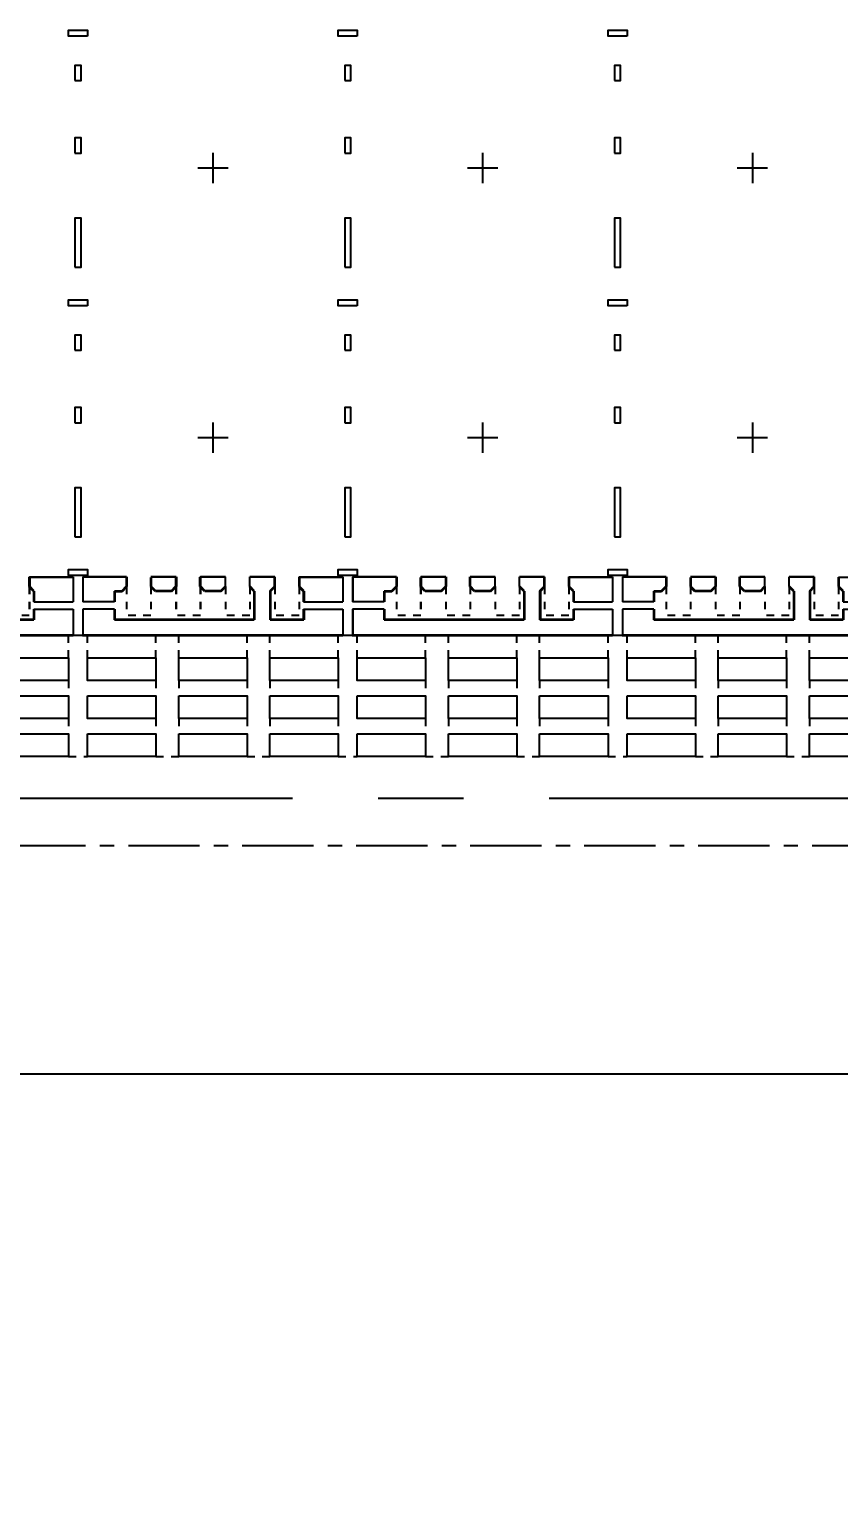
# Model space of a CAD drawing. Extents: x -251 to -90, y -161 to -25.
# Drawn here: x -210.83 to -200.18, y -112.82 to -93.5 of the extents above; entities that cross this region are included whole.
import ezdxf

# ---------------------------------------------------------------- set-up
doc = ezdxf.new("R2010")
doc.units = 0
doc.header["$LTSCALE"] = 0.15
doc.header["$MEASUREMENT"] = 0
doc.header["$PDSIZE"] = 0.2
doc.linetypes.add('CENTER', pattern=[2, 1.25, -0.25, 0.25, -0.25])
doc.linetypes.add('HIDDEN', pattern=[9.525, 6.35, -3.175])
for name, color, linetype in [('1', 7, 'Continuous'), ('1D', 4, 'Continuous'), ('2D', 4, 'Continuous'), ('3', 7, 'Continuous'), ('HATCH', 4, 'Continuous'), ('Ribbon', 4, 'Continuous')]:
    doc.layers.add(name, color=color, linetype=linetype)
doc.layers.add('实线', color=7, linetype='Continuous', lineweight=35)
doc.styles.add('SIMPLEX', font='SIMPLEX')
doc.dimstyles.new('0.1', dxfattribs={"dimtxt": 0.1, "dimasz": 0.1, "dimexe": 0.03, "dimexo": 0.03, "dimgap": 0.03, "dimtad": 0, "dimdec": 3, "dimzin": 1, "dimdsep": 46, "dimtxsty": 'SIMPLEX', "dimcen": 0, "dimclrd": 256, "dimclre": 256, "dimclrt": 256, "dimadec": 0, "dimazin": 1, "dimtm": 1.25, "dimtfac": 1, "dimtdec": 3, "dimtmove": 0, "dimatfit": 0, "dimfxl": 1, "dimtolj": 1, "dimtzin": 0, "dimlwd": -1, "dimlwe": -1, "dimarcsym": 1})
doc.dimstyles.new('1.0', dxfattribs={"dimtxt": 1, "dimasz": 1, "dimexe": 0.3, "dimexo": 0.3, "dimgap": 0.3, "dimtad": 0, "dimdec": 3, "dimzin": 1, "dimdsep": 46, "dimtxsty": 'SIMPLEX', "dimcen": 0, "dimclrd": 256, "dimclre": 256, "dimclrt": 256, "dimadec": 0, "dimazin": 1, "dimtm": 1.25, "dimtfac": 1, "dimtdec": 3, "dimtmove": 0, "dimatfit": 0, "dimfxl": 1, "dimtolj": 1, "dimtzin": 0, "dimlwd": -1, "dimlwe": -1, "dimarcsym": 1})

# ---------------------------------------------------------------- blocks, each defined once
blk = doc.blocks.new('*D1')
at = {"layer": '1D', "transparency": 16777216}
for p, q in [((420.725, -778.438), (420.725, -793.163)), ((539.175, -778.413), (539.175, -793.163)), ((421.725, -793.133), (473.903, -793.133)), ((538.175, -793.133), (489.725, -793.133))]:
    blk.add_line(p, q, dxfattribs=at)
for points in [[(421.725, -792.967), (421.725, -793.3), (420.725, -793.133)], [(538.175, -792.967), (538.175, -793.3), (539.175, -793.133)]]:
    blk.add_solid(points, dxfattribs=at)
at = {"layer": 'Defpoints', "color": 0, "transparency": 16777216}
for p in [(420.725, -778.408), (539.175, -778.383), (539.175, -793.133)]:
    blk.add_point(p, dxfattribs=at)
at = {"layer": '1D', "transparency": 16777216, "insert": (481.814, -793.133), "char_height": 1, "attachment_point": 5, "style": 'SIMPLEX'}
blk.add_mtext('\\A1;118.450 (MOLD LINE)', dxfattribs=at)
blk = doc.blocks.new('*D21')
at = {"layer": '2D', "transparency": 16777216}
blk.add_line((426.95, -781.189), (426.95, -786.425), dxfattribs=at)
at = {"layer": 'Defpoints', "color": 0, "transparency": 16777216}
for p in [(479.95, -747.008), (426.95, -780.889), (426.95, -786.425)]:
    blk.add_point(p, dxfattribs=at)
at = {"layer": '2D', "transparency": 16777216, "insert": (426.95, -789.202), "char_height": 1, "attachment_point": 5, "rotation": 90, "style": 'SIMPLEX'}
blk.add_mtext('\\A1;53.000', dxfattribs=at)
blk = doc.blocks.new('*D22')
at = {"layer": '2D', "transparency": 16777216}
for p, q in [((427.45, -781.189), (427.45, -782.889)), ((427.45, -782.889), (428.541, -784.486)), ((428.541, -784.486), (428.541, -786.486))]:
    blk.add_line(p, q, dxfattribs=at)
at = {"layer": 'Defpoints', "color": 0, "transparency": 16777216}
for p in [(479.95, -747.008), (427.45, -780.889), (428.541, -786.486)]:
    blk.add_point(p, dxfattribs=at)
at = {"layer": '2D', "transparency": 16777216, "insert": (428.541, -789.262), "char_height": 1, "attachment_point": 5, "rotation": 90, "style": 'SIMPLEX'}
blk.add_mtext('\\A1;52.500', dxfattribs=at)
blk = doc.blocks.new('103')
at = {"layer": 'HATCH'}
for p, q in [((0, 0.2), (0, -0.2)), ((-0.2, 0), (0.2, 0))]:
    blk.add_line(p, q, dxfattribs=at)
blk = doc.blocks.new('*U33')
at = {"layer": 'HATCH'}
blk.add_blockref('103', (0, 0), dxfattribs=at)
blk = doc.blocks.new('*U34')
at = {"layer": '1', "color": 0, "linetype": 'ByBlock', "lineweight": -2, "transparency": 16777216}
for p in [(14.2, 3.55), (17.75, 3.55), (21.3, 3.55), (14.2, 0), (17.75, 0), (21.3, 0)]:
    blk.add_blockref('*U33', p, dxfattribs=at)
blk = doc.blocks.new('*U38')
at = {"layer": 'HATCH'}
blk.add_lwpolyline([(-0.125, 0.04), (0.125, 0.04), (0.125, -0.04), (-0.125, -0.04)], close=True, dxfattribs=at)
blk = doc.blocks.new('*U39')
at = {"layer": '1', "color": 0, "linetype": 'ByBlock', "lineweight": -2, "transparency": 16777216}
blk.add_blockref('*U38', (0, 0), dxfattribs=at)
blk = doc.blocks.new('*U36')
at = {"layer": '1', "rotation": 180}
blk.add_blockref('*U39', (0, 0), dxfattribs=at)
blk = doc.blocks.new('*U37')
at = {"layer": 'HATCH', "color": 0, "linetype": 'ByBlock', "lineweight": -2, "transparency": 16777216}
for p in [(14.2, 7.1), (17.75, 7.1), (21.3, 7.1), (14.2, 3.55), (17.75, 3.55), (21.3, 3.55), (14.2, 0), (17.75, 0), (21.3, 0)]:
    blk.add_blockref('*U36', p, dxfattribs=at)
blk = doc.blocks.new('*U40')
at = {"layer": 'Ribbon'}
for points in [[(-0.04, 1.127), (0.04, 1.127), (0.04, 1.328), (-0.04, 1.328)], [(-0.04, 0.173), (0.04, 0.173), (0.04, 0.373), (-0.04, 0.373)], [(-0.04, -1.328), (0.04, -1.328), (0.04, -0.683), (-0.04, -0.683)]]:
    blk.add_lwpolyline(points, close=True, dxfattribs=at)
blk = doc.blocks.new('*U41')
at = {"layer": '1', "color": 0, "linetype": 'ByBlock', "lineweight": -2, "transparency": 16777216}
for p in [(14.2, 3.55), (17.75, 3.55), (21.3, 3.55), (14.2, 0), (17.75, 0), (21.3, 0)]:
    blk.add_blockref('*U40', p, dxfattribs=at)
blk = doc.blocks.new('*U44')
at = {"layer": '1'}
for points in [[(-1.775, 0.5), (-0.875, 0.5), (-0.875, 0.2), (-1.775, 0.2)], [(-0.575, 0.5), (0.325, 0.5), (0.325, 0.2), (-0.575, 0.2)], [(0.625, 0.5), (1.525, 0.5), (1.525, 0.2), (0.625, 0.2)], [(-1.775, 0), (-0.875, 0), (-0.875, -0.3), (-1.775, -0.3)], [(-0.575, 0), (0.325, 0), (0.325, -0.3), (-0.575, -0.3)], [(0.625, 0), (1.525, 0), (1.525, -0.3), (0.625, -0.3)], [(-1.775, -0.5), (-0.875, -0.5), (-0.875, -0.8), (-1.775, -0.8)], [(-0.575, -0.5), (0.325, -0.5), (0.325, -0.8), (-0.575, -0.8)], [(0.625, -0.5), (1.525, -0.5), (1.525, -0.8), (0.625, -0.8)]]:
    blk.add_lwpolyline(points, close=True, dxfattribs=at)
at = {"layer": 'HATCH', "linetype": 'HIDDEN', "ltscale": 0.1}
for p, q in [((-1.775, 0.5), (-1.775, 0.8)), ((-0.875, 0.5), (-0.875, 0.8)), ((-0.575, 0.5), (-0.575, 0.8)), ((0.325, 0.5), (0.325, 0.8)), ((0.625, 0.5), (0.625, 0.8)), ((1.525, 0.5), (1.525, 0.8)), ((-0.875, 0.2), (-0.875, 0)), ((-0.575, 0.2), (-0.575, 0)), ((0.325, 0.2), (0.325, 0)), ((0.625, 0.2), (0.625, 0)), ((1.525, 0.2), (1.525, 0)), ((-0.875, -0.3), (-0.875, -0.5)), ((-0.575, -0.3), (-0.575, -0.5)), ((0.325, -0.3), (0.325, -0.5)), ((0.625, -0.3), (0.625, -0.5)), ((1.525, -0.3), (1.525, -0.5)), ((-0.875, -0.8), (-0.575, -0.8)), ((0.325, -0.8), (0.625, -0.8)), ((1.525, -0.8), (1.775, -0.8))]:
    blk.add_line(p, q, dxfattribs=at)
blk = doc.blocks.new('*U45')
at = {"layer": '1', "color": 0, "linetype": 'ByBlock', "lineweight": -2, "transparency": 16777216}
for p in [(7.1, 0), (10.65, 0), (14.2, 0), (17.75, 0)]:
    blk.add_blockref('*U44', p, dxfattribs=at)
blk = doc.blocks.new('*U66')
at = {"layer": '1'}
for p, q in [((-1.073, 0.382), (-1.648, 0.382)), ((-1.648, 0.382), (-1.648, 0.057)), ((-1.073, 0.382), (-1.648, 0.382)), ((-0.423, 0.382), (-0.753, 0.382)), ((0.227, 0.382), (-0.103, 0.382)), ((0.877, 0.382), (0.547, 0.382)), ((1.197, 0.382), (1.773, 0.382)), ((1.197, 0.382), (1.773, 0.382)), ((1.773, 0.382), (1.773, 0.057)), ((-1.233, 0.057), (-1.648, 0.057)), ((1.257, 0.057), (1.773, 0.057)), ((-1.648, -0.043), (-1.648, -0.383)), ((-1.233, -0.043), (-1.648, -0.043)), ((1.257, -0.043), (1.773, -0.043)), ((1.773, -0.043), (1.773, -0.383))]:
    blk.add_line(p, q, dxfattribs=at)
at = {"layer": '3'}
for p, q in [((0.227, 0.257), (0.227, 0.382)), ((0.547, 0.257), (0.547, 0.382))]:
    blk.add_line(p, q, dxfattribs=at)
at = {"layer": 'HATCH', "linetype": 'HIDDEN', "ltscale": 0.1}
for p, q in [((-1.073, 0.257), (-1.073, -0.123)), ((-0.753, 0.257), (-0.753, -0.123)), ((-0.423, 0.257), (-0.423, -0.123)), ((-0.103, 0.257), (-0.103, -0.123)), ((0.227, 0.257), (0.227, -0.123)), ((0.547, 0.257), (0.547, -0.123)), ((0.877, 0.257), (0.877, -0.123)), ((1.197, 0.257), (1.197, -0.123)), ((-0.753, -0.123), (-1.073, -0.123)), ((-0.103, -0.123), (-0.423, -0.123)), ((0.547, -0.123), (0.227, -0.123)), ((1.197, -0.123), (0.877, -0.123))]:
    blk.add_line(p, q, dxfattribs=at)
at = {"layer": 'HATCH'}
blk.add_line((-1.773, -0.383), (-1.653, -0.383), dxfattribs=at)
at = {"layer": '实线', "color": 0}
for p, q in [((-1.233, 0.197), (-1.233, 0.057)), ((-1.233, 0.197), (-1.133, 0.197)), ((-1.133, 0.197), (-1.073, 0.257)), ((-1.073, 0.382), (-1.073, 0.257)), ((-0.753, 0.377), (-0.753, 0.257)), ((-0.693, 0.197), (-0.753, 0.257)), ((-0.483, 0.197), (-0.693, 0.197)), ((-0.483, 0.197), (-0.423, 0.257)), ((-0.423, 0.382), (-0.423, 0.257)), ((-0.103, 0.257), (-0.103, 0.382)), ((-0.043, 0.197), (-0.103, 0.257)), ((0.167, 0.197), (-0.043, 0.197)), ((0.167, 0.197), (0.227, 0.257)), ((0.607, 0.197), (0.547, 0.257)), ((0.607, 0.197), (0.607, -0.183)), ((0.817, 0.197), (0.817, -0.183)), ((0.817, 0.197), (0.877, 0.257)), ((0.877, 0.257), (0.877, 0.382)), ((1.197, 0.382), (1.197, 0.257)), ((1.257, 0.197), (1.197, 0.257)), ((1.257, 0.197), (1.257, 0.057)), ((-1.233, -0.043), (-1.233, -0.183)), ((0.607, -0.183), (-1.233, -0.183)), ((1.257, -0.183), (0.817, -0.183)), ((1.257, -0.043), (1.257, -0.183)), ((-1.653, -0.383), (1.773, -0.383))]:
    blk.add_line(p, q, dxfattribs=at)
blk = doc.blocks.new('*U67')
at = {"layer": '1', "color": 0, "linetype": 'ByBlock', "lineweight": -2, "transparency": 16777216}
for p in [(10.65, 0), (14.2, 0), (17.75, 0), (21.3, 0)]:
    blk.add_blockref('*U66', p, dxfattribs=at)

msp = doc.modelspace()

# ---------------------------------------------------------------- linework, layer by layer
at = {"layer": '1'}
for p, q in [((-210.8272, -100.7094), (-210.2522, -100.7094)), ((-210.8272, -100.7094), (-210.2522, -100.7094)), ((-210.2522, -100.7094), (-210.2522, -101.0344)), ((-209.5472, -100.7094), (-210.1222, -100.7094)), ((-210.1222, -100.7094), (-210.1222, -101.0344)), ((-209.5472, -100.7094), (-210.1222, -100.7094)), ((-208.8972, -100.7094), (-209.2272, -100.7094)), ((-208.2472, -100.7094), (-208.5772, -100.7094)), ((-207.5972, -100.7094), (-207.9272, -100.7094)), ((-207.2772, -100.7094), (-206.7022, -100.7094)), ((-207.2772, -100.7094), (-206.7022, -100.7094)), ((-206.7022, -100.7094), (-206.7022, -101.0344)), ((-205.9972, -100.7094), (-206.5722, -100.7094)), ((-206.5722, -100.7094), (-206.5722, -101.0344)), ((-205.9972, -100.7094), (-206.5722, -100.7094)), ((-205.3472, -100.7094), (-205.6772, -100.7094)), ((-204.6972, -100.7094), (-205.0272, -100.7094)), ((-204.0472, -100.7094), (-204.3772, -100.7094)), ((-203.7272, -100.7094), (-203.1522, -100.7094)), ((-203.7272, -100.7094), (-203.1522, -100.7094)), ((-203.1522, -100.7094), (-203.1522, -101.0344)), ((-202.4472, -100.7094), (-203.0222, -100.7094)), ((-203.0222, -100.7094), (-203.0222, -101.0344)), ((-202.4472, -100.7094), (-203.0222, -100.7094)), ((-201.7972, -100.7094), (-202.1272, -100.7094)), ((-201.1472, -100.7094), (-201.4772, -100.7094)), ((-200.4972, -100.7094), (-200.8272, -100.7094)), ((-210.7672, -101.0344), (-210.2522, -101.0344)), ((-210.7672, -101.1344), (-210.2522, -101.1344)), ((-210.2522, -101.1344), (-210.2522, -101.4744)), ((-209.7072, -101.0344), (-210.1222, -101.0344)), ((-210.1222, -101.1344), (-210.1222, -101.4744)), ((-209.7072, -101.1344), (-210.1222, -101.1344)), ((-207.2172, -101.0344), (-206.7022, -101.0344)), ((-207.2172, -101.1344), (-206.7022, -101.1344)), ((-206.7022, -101.1344), (-206.7022, -101.4744)), ((-206.1572, -101.0344), (-206.5722, -101.0344)), ((-206.5722, -101.1344), (-206.5722, -101.4744)), ((-206.1572, -101.1344), (-206.5722, -101.1344)), ((-203.6672, -101.0344), (-203.1522, -101.0344)), ((-203.6672, -101.1344), (-203.1522, -101.1344)), ((-203.1522, -101.1344), (-203.1522, -101.4744)), ((-202.6072, -101.0344), (-203.0222, -101.0344)), ((-203.0222, -101.1344), (-203.0222, -101.4744)), ((-202.6072, -101.1344), (-203.0222, -101.1344)), ((-228.8372, -107.2494), (-106.5872, -107.2494))]:
    msp.add_line(p, q, dxfattribs=at)
at = {"layer": '1D', "color": 1, "linetype": 'CENTER', "ltscale": 30}
msp.add_line((-108.3622, -103.6244), (-226.8122, -103.6244), dxfattribs=at)
at = {"layer": '1D', "color": 2, "linetype": 'CENTER', "ltscale": 5}
msp.add_line((-106.5872, -104.2494), (-230.8372, -104.2494), dxfattribs=at)
at = {"layer": '3'}
for p, q in [((-208.2472, -100.8344), (-208.2472, -100.7094)), ((-207.9272, -100.8344), (-207.9272, -100.7094)), ((-204.6972, -100.8344), (-204.6972, -100.7094)), ((-204.3772, -100.8344), (-204.3772, -100.7094)), ((-201.1472, -100.8344), (-201.1472, -100.7094)), ((-200.8272, -100.8344), (-200.8272, -100.7094))]:
    msp.add_line(p, q, dxfattribs=at)
at = {"layer": 'HATCH', "linetype": 'HIDDEN', "ltscale": 0.1}
for p, q in [((-210.8272, -100.8344), (-210.8272, -101.2144)), ((-209.5472, -100.8344), (-209.5472, -101.2144)), ((-209.2272, -100.8344), (-209.2272, -101.2144)), ((-208.8972, -100.8344), (-208.8972, -101.2144)), ((-208.5772, -100.8344), (-208.5772, -101.2144)), ((-208.2472, -100.8344), (-208.2472, -101.2144)), ((-207.9272, -100.8344), (-207.9272, -101.2144)), ((-207.5972, -100.8344), (-207.5972, -101.2144)), ((-207.2772, -100.8344), (-207.2772, -101.2144)), ((-205.9972, -100.8344), (-205.9972, -101.2144)), ((-205.6772, -100.8344), (-205.6772, -101.2144)), ((-205.3472, -100.8344), (-205.3472, -101.2144)), ((-205.0272, -100.8344), (-205.0272, -101.2144)), ((-204.6972, -100.8344), (-204.6972, -101.2144)), ((-204.3772, -100.8344), (-204.3772, -101.2144)), ((-204.0472, -100.8344), (-204.0472, -101.2144)), ((-203.7272, -100.8344), (-203.7272, -101.2144)), ((-202.4472, -100.8344), (-202.4472, -101.2144)), ((-202.1272, -100.8344), (-202.1272, -101.2144)), ((-201.7972, -100.8344), (-201.7972, -101.2144)), ((-201.4772, -100.8344), (-201.4772, -101.2144)), ((-201.1472, -100.8344), (-201.1472, -101.2144)), ((-200.8272, -100.8344), (-200.8272, -101.2144)), ((-200.4972, -100.8344), (-200.4972, -101.2144)), ((-209.2272, -101.2144), (-209.5472, -101.2144)), ((-208.5772, -101.2144), (-208.8972, -101.2144)), ((-207.9272, -101.2144), (-208.2472, -101.2144)), ((-207.2772, -101.2144), (-207.5972, -101.2144)), ((-205.6772, -101.2144), (-205.9972, -101.2144)), ((-205.0272, -101.2144), (-205.3472, -101.2144)), ((-204.3772, -101.2144), (-204.6972, -101.2144)), ((-203.7272, -101.2144), (-204.0472, -101.2144)), ((-202.1272, -101.2144), (-202.4472, -101.2144)), ((-201.4772, -101.2144), (-201.7972, -101.2144)), ((-200.8272, -101.2144), (-201.1472, -101.2144)), ((-200.1772, -101.2144), (-200.4972, -101.2144))]:
    msp.add_line(p, q, dxfattribs=at)
at = {"layer": 'HATCH'}
for p, q in [((-210.2472, -101.4744), (-210.1272, -101.4744)), ((-206.6972, -101.4744), (-206.5772, -101.4744)), ((-203.1472, -101.4744), (-203.0272, -101.4744))]:
    msp.add_line(p, q, dxfattribs=at)
at = {"layer": '实线', "color": 0}
for p, q in [((-210.8272, -100.7094), (-210.8272, -100.8344)), ((-210.7672, -100.8944), (-210.8272, -100.8344)), ((-209.6072, -100.8944), (-209.5472, -100.8344)), ((-209.5472, -100.7094), (-209.5472, -100.8344)), ((-209.2272, -100.7144), (-209.2272, -100.8344)), ((-209.1672, -100.8944), (-209.2272, -100.8344)), ((-208.9572, -100.8944), (-208.8972, -100.8344)), ((-208.8972, -100.7094), (-208.8972, -100.8344)), ((-208.5772, -100.8344), (-208.5772, -100.7094)), ((-208.5172, -100.8944), (-208.5772, -100.8344)), ((-208.3072, -100.8944), (-208.2472, -100.8344)), ((-207.8672, -100.8944), (-207.9272, -100.8344)), ((-207.6572, -100.8944), (-207.5972, -100.8344)), ((-207.5972, -100.8344), (-207.5972, -100.7094)), ((-207.2772, -100.7094), (-207.2772, -100.8344)), ((-207.2172, -100.8944), (-207.2772, -100.8344)), ((-206.0572, -100.8944), (-205.9972, -100.8344)), ((-205.9972, -100.7094), (-205.9972, -100.8344)), ((-205.6772, -100.7144), (-205.6772, -100.8344)), ((-205.6172, -100.8944), (-205.6772, -100.8344)), ((-205.4072, -100.8944), (-205.3472, -100.8344)), ((-205.3472, -100.7094), (-205.3472, -100.8344)), ((-205.0272, -100.8344), (-205.0272, -100.7094)), ((-204.9672, -100.8944), (-205.0272, -100.8344)), ((-204.7572, -100.8944), (-204.6972, -100.8344)), ((-204.3172, -100.8944), (-204.3772, -100.8344)), ((-204.1072, -100.8944), (-204.0472, -100.8344)), ((-204.0472, -100.8344), (-204.0472, -100.7094)), ((-203.7272, -100.7094), (-203.7272, -100.8344)), ((-203.6672, -100.8944), (-203.7272, -100.8344)), ((-202.5072, -100.8944), (-202.4472, -100.8344)), ((-202.4472, -100.7094), (-202.4472, -100.8344)), ((-202.1272, -100.7144), (-202.1272, -100.8344)), ((-202.0672, -100.8944), (-202.1272, -100.8344)), ((-201.8572, -100.8944), (-201.7972, -100.8344)), ((-201.7972, -100.7094), (-201.7972, -100.8344)), ((-201.4772, -100.8344), (-201.4772, -100.7094)), ((-201.4172, -100.8944), (-201.4772, -100.8344)), ((-201.2072, -100.8944), (-201.1472, -100.8344)), ((-200.7672, -100.8944), (-200.8272, -100.8344)), ((-200.5572, -100.8944), (-200.4972, -100.8344)), ((-200.4972, -100.8344), (-200.4972, -100.7094)), ((-210.7672, -100.8944), (-210.7672, -101.0344)), ((-209.7072, -100.8944), (-209.7072, -101.0344)), ((-209.7072, -100.8944), (-209.6072, -100.8944)), ((-208.9572, -100.8944), (-209.1672, -100.8944)), ((-208.3072, -100.8944), (-208.5172, -100.8944)), ((-207.8672, -100.8944), (-207.8672, -101.2744)), ((-207.6572, -100.8944), (-207.6572, -101.2744)), ((-207.2172, -100.8944), (-207.2172, -101.0344)), ((-206.1572, -100.8944), (-206.1572, -101.0344)), ((-206.1572, -100.8944), (-206.0572, -100.8944)), ((-205.4072, -100.8944), (-205.6172, -100.8944)), ((-204.7572, -100.8944), (-204.9672, -100.8944)), ((-204.3172, -100.8944), (-204.3172, -101.2744)), ((-204.1072, -100.8944), (-204.1072, -101.2744)), ((-203.6672, -100.8944), (-203.6672, -101.0344)), ((-202.6072, -100.8944), (-202.6072, -101.0344)), ((-202.6072, -100.8944), (-202.5072, -100.8944)), ((-201.8572, -100.8944), (-202.0672, -100.8944)), ((-201.2072, -100.8944), (-201.4172, -100.8944)), ((-200.7672, -100.8944), (-200.7672, -101.2744)), ((-200.5572, -100.8944), (-200.5572, -101.2744)), ((-210.7672, -101.1344), (-210.7672, -101.2744)), ((-209.7072, -101.1344), (-209.7072, -101.2744)), ((-207.2172, -101.1344), (-207.2172, -101.2744)), ((-206.1572, -101.1344), (-206.1572, -101.2744)), ((-203.6672, -101.1344), (-203.6672, -101.2744)), ((-202.6072, -101.1344), (-202.6072, -101.2744)), ((-210.7672, -101.2744), (-211.2072, -101.2744)), ((-207.8672, -101.2744), (-209.7072, -101.2744)), ((-207.2172, -101.2744), (-207.6572, -101.2744)), ((-204.3172, -101.2744), (-206.1572, -101.2744)), ((-203.6672, -101.2744), (-204.1072, -101.2744)), ((-200.7672, -101.2744), (-202.6072, -101.2744)), ((-200.1172, -101.2744), (-200.5572, -101.2744)), ((-213.6772, -101.4744), (-210.2522, -101.4744)), ((-210.1272, -101.4744), (-206.7022, -101.4744)), ((-206.5772, -101.4744), (-203.1522, -101.4744)), ((-203.0272, -101.4744), (-199.6022, -101.4744))]:
    msp.add_line(p, q, dxfattribs=at)

# ---------------------------------------------------------------- block references
at = {"layer": '1'}
for name, p in [('*U41', (-224.3872, -98.8519)), ('*U34', (-222.6122, -98.8744)), ('*U67', (-222.6747, -101.0919)), ('*U45', (-218.9372, -102.2744))]:
    msp.add_blockref(name, p, dxfattribs=at)
at = {"layer": 'HATCH'}
msp.add_blockref('*U37', (-224.3872, -100.6494), dxfattribs=at)

# ---------------------------------------------------------------- dimensions: what is measured, and where the dimension line sits
at = {"layer": '1D'}
dim = msp.add_linear_dim(base=(-108.3622, -118.3747), p1=(-226.8122, -103.6494), p2=(-108.3622, -103.6244), angle=0, text='<> (MOLD LINE)', dimstyle='0.1', override={"dimtxt": 1, "dimasz": 1}, dxfattribs=at)
dim.commit()
dim.dimension.update_dxf_attribs({"geometry": '*D1', "text_midpoint": (-165.7234, -118.3747), "dimtype": 128, "insert": (-647.5372, 674.7587)})
at = {"layer": '2D'}
for feature_location, offset, picture, middle in [((-220.5872, -106.1304), (0, -5.5364), '*D21', (-220.5872, -114.443)), ((-220.0872, -106.1304), (1.0906, -5.5969), '*D22', (-218.9966, -114.5035))]:
    dim = msp.add_ordinate_dim(feature_location=feature_location, offset=offset, dtype=1, origin=(-167.5872, -72.2494), dimstyle='1.0', dxfattribs=at)
    dim.commit()
    dim.dimension.update_dxf_attribs({"geometry": picture, "text_midpoint": middle, "insert": (-647.5372, 674.7587)})

doc.saveas('drawing.dxf')
